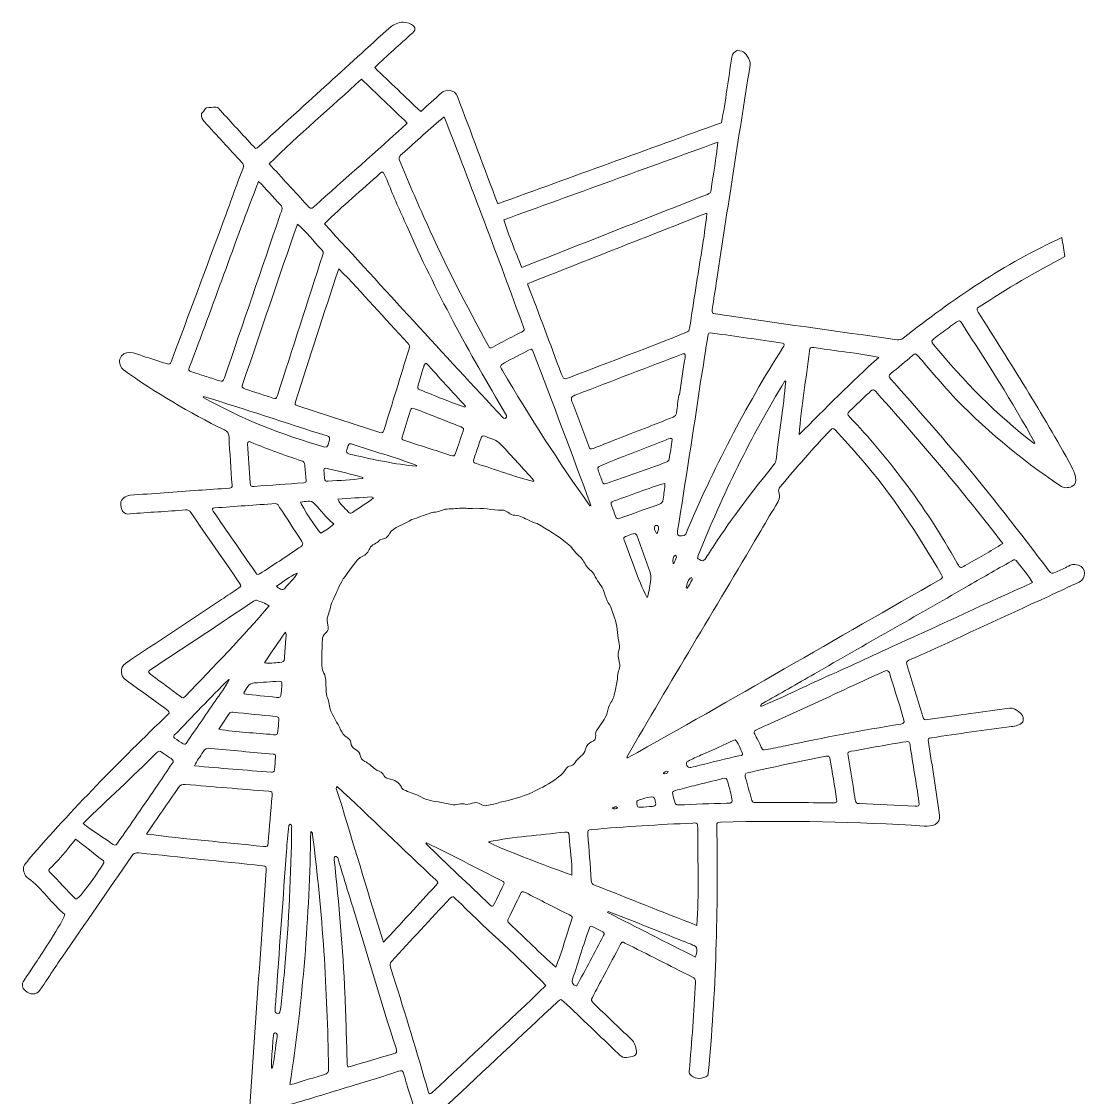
# Model space of a CAD drawing. Header units: centimetres. Extents: x 0 to 122, y -183 to 60.
# Drawn here: x 0.3 to 122.1, y -63 to 60 of the extents above; entities that cross this region are included whole.
import ezdxf

# ---------------------------------------------------------------- set-up
doc = ezdxf.new("R2010")
doc.units = ezdxf.units.CM
doc.header["$MEASUREMENT"] = 0
doc.layers.add('Layer 2', color=7, linetype='Continuous')

msp = doc.modelspace()

# ---------------------------------------------------------------- linework, layer by layer
at = {"layer": 'Layer 2', "lineweight": 0}
for points, knots in [([(26.73, -77.64), (27.2, -77.44), (27.9, -77.45), (28, -76.83), (28.42, -75.01), (28.84, -73.19), (29.23, -71.36), (29.26, -71.08), (29.37, -70.75), (29.63, -70.64), (33.42, -69.51), (37.25, -68.48), (41.03, -67.32), (42.44, -66.91), (43.84, -66.52), (45.25, -66.12), (45.47, -66.05), (45.68, -66), (45.88, -66.17), (46.36, -65.97), (46.77, -65.69), (47.13, -65.32), (47.93, -65.01), (48.45, -64.33), (49.05, -63.78), (53.26, -59.85), (57.44, -55.91), (61.65, -51.99), (61.94, -51.71), (61.99, -51.71), (62.3, -52), (64.4, -53.98), (66.47, -55.98), (68.56, -57.97), (68.77, -58.16), (68.96, -58.41), (69.27, -58.4), (69.77, -58.34), (70.71, -58.43), (70.62, -57.68), (70.54, -57.17), (70.45, -56.69), (70.02, -56.3), (68.55, -54.95), (67.12, -53.55), (65.68, -52.17), (65.44, -51.94), (65.42, -51.85), (65.58, -51.54), (66.02, -50.69), (66.47, -49.85), (66.92, -49.01), (67.55, -47.83), (68.17, -46.65), (68.8, -45.47), (68.95, -45.2), (69.02, -45.17), (69.3, -45.32), (71.88, -46.61), (74.44, -47.92), (77.02, -49.21), (77.28, -49.34), (77.4, -49.49), (77.38, -49.8), (77.26, -51.49), (77.18, -53.19), (77.06, -54.89), (76.94, -56.59), (76.8, -58.29), (76.65, -59.98), (76.64, -60.19), (76.7, -60.32), (76.86, -60.44), (77.5, -60.96), (78.1, -60.83), (78.79, -60.47), (79.73, -51), (79.97, -41.45), (79.8, -31.94), (79.81, -31.58), (79.85, -31.53), (80.22, -31.52), (87.99, -31.28), (95.76, -31.49), (103.51, -31.96), (104.35, -32.04), (105.44, -31.8), (105.26, -30.71), (104.87, -27.93), (104.43, -25.15), (103.99, -22.38), (103.92, -21.98), (103.95, -21.93), (104.33, -21.87), (107.38, -21.43), (110.42, -20.95), (113.47, -20.6), (113.97, -20.57), (114.39, -20.4), (114.8, -20.1), (114.82, -19.73), (114.89, -19.36), (114.55, -19.1), (113.74, -18.41), (113.75, -18.41), (112.68, -18.56), (109.76, -18.97), (106.83, -19.39), (103.91, -19.8), (103.53, -19.85), (103.46, -19.82), (103.34, -19.43), (102.72, -17.46), (102.12, -15.49), (101.53, -13.51), (101.44, -13.22), (101.48, -13.14), (101.75, -13.02), (107.13, -10.64), (112.43, -8.09), (117.79, -5.68), (118.93, -5.15), (120.07, -4.61), (121.22, -4.09), (122.01, -3.74), (122.06, -2.38), (121.15, -2.17), (120.48, -2.01), (120.4, -2.03), (119.81, -2.36), (119.36, -2.6), (118.9, -2.8), (118.44, -3.01), (118.12, -3.15), (118.02, -3.12), (117.8, -2.83), (114.48, 1.57), (111.07, 5.91), (107.54, 10.13), (104.94, 13.16), (102.32, 16.17), (99.67, 19.15), (99.43, 19.41), (99.43, 19.51), (99.71, 19.74), (100.53, 20.43), (101.35, 21.11), (102.17, 21.79), (102.5, 22.06), (102.55, 22.04), (102.85, 21.7), (104.05, 20.3), (105.23, 18.89), (106.47, 17.53), (110.23, 13.52), (114.48, 10.01), (119.03, 6.94), (119.46, 6.6), (119.92, 6.67), (120.39, 6.83), (121.23, 7.25), (120.67, 8.5), (120.34, 9.13), (117.05, 15.16), (113.34, 20.95), (109.69, 26.77), (109.48, 27.12), (109.47, 27.15), (109.81, 27.36), (112.98, 29.47), (116.2, 31.33), (119.59, 33.1), (119.48, 33.79), (119.36, 34.5), (119.24, 35.27), (112.74, 32.32), (106.72, 28.2), (101.11, 23.79), (100.9, 23.62), (100.69, 23.55), (100.41, 23.59), (93.49, 24.58), (86.56, 25.53), (79.65, 26.56), (79.26, 26.63), (79.22, 26.68), (79.28, 27.06), (79.45, 28.22), (79.63, 29.37), (79.81, 30.52), (81.04, 38.6), (82.29, 46.67), (83.57, 54.74), (83.63, 55.1), (83.64, 55.42), (83.42, 55.77), (82.98, 56.47), (83, 56.5), (82.16, 56.69), (81.89, 56.43), (81.53, 56.34), (81.52, 55.9), (81.14, 53.4), (80.81, 50.88), (80.34, 48.4), (71.85, 45.32), (63.32, 42.23), (54.76, 39.13), (53.23, 43.22), (51.71, 47.31), (50.15, 51.4), (49.84, 52.23), (48.83, 52.26), (48.34, 51.81), (47.55, 51.11), (46.77, 50.4), (45.96, 49.66), (44.2, 51.34), (42.46, 53.01), (40.7, 54.69), (42.21, 56.15), (43.51, 57.26), (45.06, 58.68), (45.97, 59.51), (44.16, 59.96), (43.77, 59.89), (43.18, 59.79), (42.63, 59.45), (42.53, 59.36), (37.49, 54.79), (32.47, 50.2), (27.42, 45.64), (27.16, 45.4), (27.1, 45.41), (26.87, 45.66), (25.6, 47.03), (24.34, 48.41), (23.07, 49.79), (22.92, 49.95), (22.81, 50.19), (22.56, 50.19), (22.2, 50.18), (21.83, 50.13), (21.47, 50.09), (21.33, 50), (21.24, 49.81), (21.13, 49.68), (21.05, 49.57), (20.89, 49.47), (20.89, 49.36), (20.89, 49.05), (21, 48.72), (21.24, 48.49), (22.67, 46.95), (24.09, 45.39), (25.53, 43.85), (25.72, 43.65), (25.76, 43.45), (25.66, 43.2), (24.87, 41.17), (24.14, 39.12), (23.39, 37.07), (21.43, 31.76), (19.44, 26.46), (17.47, 21.15), (17.34, 20.8), (17.29, 20.75), (16.91, 20.87), (16.01, 21.15), (15.11, 21.44), (14.22, 21.74), (13.35, 22.06), (11.94, 22.6), (11.56, 21.37), (11.43, 21.04), (11.69, 20.39), (11.99, 20.17), (15.63, 17.55), (19.5, 15.27), (23.53, 13.29), (23.87, 13.11), (24.03, 12.92), (24.05, 12.52), (24.14, 10.68), (24.28, 8.83), (24.4, 6.98), (24.41, 6.73), (24.36, 6.67), (24.09, 6.65), (22.91, 6.56), (21.74, 6.48), (20.56, 6.4), (17.96, 6.2), (15.35, 6.02), (12.75, 5.84), (12.27, 5.81), (11.67, 5.34), (11.67, 4.95), (11.66, 4.28), (11.91, 3.56), (12.74, 3.7), (14.85, 3.9), (16.97, 3.97), (19.08, 4.16), (19.36, 4.18), (19.53, 4.09), (19.68, 3.87), (21.52, 1.16), (23.42, -1.51), (25.26, -4.21), (25.46, -4.52), (25.46, -4.57), (25.14, -4.78), (24.5, -5.22), (23.85, -5.64), (23.21, -6.07), (19.55, -8.52), (15.87, -10.92), (12.22, -13.37), (11.56, -13.87), (11.59, -14.87), (12.3, -15.3), (13.84, -16.41), (15.38, -17.52), (16.91, -18.63), (17.15, -18.79), (17.35, -18.98), (17.06, -19.22), (11.73, -24.34), (5.94, -30.22), (1.22, -35.69), (1.1, -35.82), (0.92, -36.1), (0.79, -36.23), (0.41, -36.61), (0.57, -37.08), (0.72, -37.51), (0.79, -37.69), (0.98, -37.84), (1.14, -37.96), (2.56, -38.93), (3.9, -40.99), (5.26, -42.03), (5.49, -42.21), (2.58, -46.66), (2.42, -46.9), (2.1, -47.37), (1.48, -48.33), (0.59, -49.63), (0.33, -50), (0.4, -50.46), (0.75, -50.75), (1.32, -51.3), (2, -51.26), (2.44, -50.71), (3.89, -48.6), (3.52, -49.04), (4.97, -46.93), (7.61, -43.09), (10.28, -39.28), (12.89, -35.43), (13.12, -35.09), (13.36, -34.98), (13.76, -35.02), (18.46, -35.53), (23.16, -36), (27.86, -36.49), (28.32, -36.54), (28.34, -36.58), (28.31, -37.02), (27.46, -49), (26.63, -60.98), (25.78, -72.97), (25.69, -74.16), (25.61, -75.35), (25.53, -76.54), (25.5, -76.98), (25.85, -77.18), (26.1, -77.41), (26.26, -77.56), (26.49, -77.62), (26.69, -77.72), (26.7, -77.7), (26.72, -77.67), (26.73, -77.64)], [0, 0, 0, 0, 1, 1, 1, 2, 2, 2, 3, 3, 3, 4, 4, 4, 5, 5, 5, 6, 6, 6, 7, 7, 7, 8, 8, 8, 9, 9, 9, 10, 10, 10, 11, 11, 11, 12, 12, 12, 13, 13, 13, 14, 14, 14, 15, 15, 15, 16, 16, 16, 17, 17, 17, 18, 18, 18, 19, 19, 19, 20, 20, 20, 21, 21, 21, 22, 22, 22, 23, 23, 23, 24, 24, 24, 25, 25, 25, 26, 26, 26, 27, 27, 27, 28, 28, 28, 29, 29, 29, 30, 30, 30, 31, 31, 31, 32, 32, 32, 33, 33, 33, 34, 34, 34, 35, 35, 35, 36, 36, 36, 37, 37, 37, 38, 38, 38, 39, 39, 39, 40, 40, 40, 41, 41, 41, 42, 42, 42, 43, 43, 43, 44, 44, 44, 45, 45, 45, 46, 46, 46, 47, 47, 47, 48, 48, 48, 49, 49, 49, 50, 50, 50, 51, 51, 51, 52, 52, 52, 53, 53, 53, 54, 54, 54, 55, 55, 55, 56, 56, 56, 57, 57, 57, 58, 58, 58, 59, 59, 59, 60, 60, 60, 61, 61, 61, 62, 62, 62, 63, 63, 63, 64, 64, 64, 65, 65, 65, 66, 66, 66, 67, 67, 67, 68, 68, 68, 69, 69, 69, 70, 70, 70, 71, 71, 71, 72, 72, 72, 73, 73, 73, 74, 74, 74, 75, 75, 75, 76, 76, 76, 77, 77, 77, 78, 78, 78, 79, 79, 79, 80, 80, 80, 81, 81, 81, 82, 82, 82, 83, 83, 83, 84, 84, 84, 85, 85, 85, 86, 86, 86, 87, 87, 87, 88, 88, 88, 89, 89, 89, 90, 90, 90, 91, 91, 91, 92, 92, 92, 93, 93, 93, 94, 94, 94, 95, 95, 95, 96, 96, 96, 97, 97, 97, 98, 98, 98, 99, 99, 99, 100, 100, 100, 101, 101, 101, 102, 102, 102, 103, 103, 103, 104, 104, 104, 105, 105, 105, 106, 106, 106, 107, 107, 107, 108, 108, 108, 109, 109, 109, 110, 110, 110, 111, 111, 111, 112, 112, 112, 113, 113, 113, 114, 114, 114, 115, 115, 115, 116, 116, 116, 117, 117, 117, 118, 118, 118, 119, 119, 119, 120, 120, 120, 121, 121, 121, 122, 122, 122, 123, 123, 123, 124, 124, 124, 125, 125, 125, 126, 126, 126, 127, 127, 127, 128, 128, 128, 128]), ([(39.18, 53.38), (40.94, 51.7), (42.68, 50.03), (44.42, 48.36), (40.93, 45.1), (37.28, 42.02), (33.76, 38.79), (33.45, 38.44), (33.26, 38.64), (33, 38.96), (31.55, 40.54), (30.09, 42.1), (28.65, 43.7), (32.01, 47.04), (35.69, 50.11), (39.18, 53.38)], [0, 0, 0, 0, 1, 1, 1, 2, 2, 2, 3, 3, 3, 4, 4, 4, 5, 5, 5, 5]), ([(48.65, 49.06), (51.74, 41.08), (54.78, 33.07), (57.72, 25.03), (57.84, 24.69), (57.82, 24.65), (57.48, 24.48), (57.11, 24.3), (56.73, 24.11), (56.36, 23.91), (55.64, 23.53), (54.92, 23.15), (54.2, 22.77), (53.91, 22.62), (53.86, 22.65), (53.7, 22.92), (51.17, 27.49), (48.78, 32.14), (46.65, 36.9), (45.55, 39.31), (44.5, 41.76), (43.49, 44.2), (43.48, 44.48), (43.61, 44.7), (43.84, 44.85), (45.47, 46.24), (46.94, 47.76), (48.65, 49.06)], [0, 0, 0, 0, 1, 1, 1, 2, 2, 2, 3, 3, 3, 4, 4, 4, 5, 5, 5, 6, 6, 6, 7, 7, 7, 8, 8, 8, 9, 9, 9, 9]), ([(79.93, 46.17), (79.72, 44.3), (79.42, 42.56), (79.15, 40.72), (79.11, 40.45), (79, 40.31), (78.74, 40.21), (71.66, 37.44), (64.59, 34.63), (57.51, 31.86), (56.79, 33.67), (56.05, 35.44), (55.46, 37.3), (63.63, 40.26), (71.76, 43.21), (79.93, 46.17)], [0, 0, 0, 0, 1, 1, 1, 2, 2, 2, 3, 3, 3, 4, 4, 4, 5, 5, 5, 5]), ([(34.96, 36.84), (37, 38.87), (39.22, 40.69), (41.34, 42.63), (41.56, 42.82), (41.66, 42.79), (41.79, 42.53), (41.94, 42.23), (42.08, 41.92), (42.21, 41.61), (42.85, 39.92), (43.63, 38.28), (44.36, 36.62), (47.63, 29.21), (51.5, 22.08), (55.66, 15.13), (55.86, 14.93), (55.78, 14.45), (55.41, 14.65), (48.54, 21.99), (41.77, 29.44), (34.96, 36.84)], [0, 0, 0, 0, 1, 1, 1, 2, 2, 2, 3, 3, 3, 4, 4, 4, 5, 5, 5, 6, 6, 6, 7, 7, 7, 7]), ([(27.42, 41.67), (28.34, 40.85), (29.06, 39.91), (29.93, 39.03), (30.32, 38.66), (29.97, 38.2), (29.86, 37.79), (27.78, 31.6), (25.62, 25.44), (23.53, 19.25), (23.39, 18.83), (23.3, 18.8), (22.88, 18.93), (22.35, 19.11), (21.81, 19.28), (21.28, 19.45), (20.78, 19.61), (20.28, 19.77), (19.79, 19.94), (19.42, 20.06), (19.41, 20.13), (19.54, 20.49), (22.23, 27.54), (24.69, 34.64), (27.42, 41.67)], [0, 0, 0, 0, 1, 1, 1, 2, 2, 2, 3, 3, 3, 4, 4, 4, 5, 5, 5, 6, 6, 6, 7, 7, 7, 8, 8, 8, 8]), ([(58.17, 30), (65, 32.69), (71.82, 35.38), (78.66, 38.07), (78.41, 35.22), (77.82, 32.39), (77.41, 29.55), (77.17, 28.01), (76.93, 26.47), (76.69, 24.92), (76.66, 24.7), (76.57, 24.54), (76.34, 24.45), (71.95, 22.67), (67.5, 21.06), (63.09, 19.33), (62.38, 19.03), (62.29, 19.04), (62.02, 19.76), (60.73, 23.21), (59.48, 26.54), (58.17, 30)], [0, 0, 0, 0, 1, 1, 1, 2, 2, 2, 3, 3, 3, 4, 4, 4, 5, 5, 5, 6, 6, 6, 7, 7, 7, 7]), ([(31.88, 36.8), (32.91, 35.95), (33.68, 34.85), (34.64, 33.91), (34.81, 33.72), (34.85, 33.55), (34.76, 33.3), (33.02, 27.95), (31.33, 22.58), (29.58, 17.22), (29.46, 16.86), (29.4, 16.83), (29.07, 16.94), (28.03, 17.27), (26.98, 17.61), (25.94, 17.96), (25.51, 18.1), (25.49, 18.16), (25.62, 18.6), (27.76, 24.65), (29.71, 30.75), (31.88, 36.8)], [0, 0, 0, 0, 1, 1, 1, 2, 2, 2, 3, 3, 3, 4, 4, 4, 5, 5, 5, 6, 6, 6, 7, 7, 7, 7]), ([(36.6, 31.69), (39.33, 28.98), (41.82, 26.01), (44.49, 23.21), (44.67, 23.02), (44.73, 22.83), (44.63, 22.56), (43.67, 19.45), (42.71, 16.33), (41.74, 13.22), (41.64, 12.96), (41.57, 12.93), (41.29, 13.01), (38.16, 14), (35.03, 15.02), (31.91, 16.04), (31.59, 16.14), (31.57, 16.2), (31.66, 16.5), (33.31, 21.56), (34.87, 26.65), (36.6, 31.69)], [0, 0, 0, 0, 1, 1, 1, 2, 2, 2, 3, 3, 3, 4, 4, 4, 5, 5, 5, 6, 6, 6, 7, 7, 7, 7]), ([(116.15, 11.81), (116.13, 11.79), (116.1, 11.77), (116.08, 11.75), (111.79, 15.04), (107.96, 18.91), (104.55, 23.1), (104.29, 23.41), (104.3, 23.47), (104.64, 23.73), (104.9, 23.94), (105.18, 24.14), (105.45, 24.34), (106.03, 24.76), (106.6, 25.19), (107.18, 25.61), (107.51, 25.84), (107.59, 25.82), (107.82, 25.48), (110.67, 20.98), (113.62, 16.49), (116.15, 11.81)], [0, 0, 0, 0, 1, 1, 1, 2, 2, 2, 3, 3, 3, 4, 4, 4, 5, 5, 5, 6, 6, 6, 7, 7, 7, 7]), ([(77.95, 18.82), (78.26, 20.47), (78.49, 22.26), (78.76, 23.93), (78.83, 24.4), (78.87, 24.43), (79.33, 24.36), (81.98, 23.98), (84.65, 23.62), (87.3, 23.22), (87.64, 23.18), (87.5, 22.89), (87.36, 22.71), (83.06, 15.93), (79.36, 8.79), (76.25, 1.39), (76.14, 1.15), (75.51, 1.1), (75.35, 1.31), (75.26, 1.44), (75.32, 1.61), (75.33, 1.76), (76.21, 7.48), (77.12, 13.06), (77.95, 18.82)], [0, 0, 0, 0, 1, 1, 1, 2, 2, 2, 3, 3, 3, 4, 4, 4, 5, 5, 5, 6, 6, 6, 7, 7, 7, 8, 8, 8, 8]), ([(65.4, 4.7), (65.37, 4.67), (65.34, 4.65), (65.31, 4.63), (61.73, 9.62), (58.41, 14.8), (55.3, 20.1), (54.99, 20.61), (55.01, 20.69), (55.53, 20.96), (56.45, 21.45), (57.37, 21.92), (58.29, 22.41), (58.61, 22.58), (58.69, 22.56), (58.82, 22.22), (61.04, 16.39), (63.26, 10.56), (65.4, 4.7)], [0, 0, 0, 0, 1, 1, 1, 2, 2, 2, 3, 3, 3, 4, 4, 4, 5, 5, 5, 6, 6, 6, 6]), ([(98.34, 21.59), (95.17, 18.78), (92.22, 15.74), (89.22, 12.78), (89.47, 15.96), (90.02, 19.12), (90.38, 22.29), (90.44, 22.74), (90.47, 22.76), (90.92, 22.7), (93.4, 22.3), (95.88, 22.1), (98.34, 21.59)], [0, 0, 0, 0, 1, 1, 1, 2, 2, 2, 3, 3, 3, 4, 4, 4, 4]), ([(51.08, 16.02), (51.06, 15.98), (51.03, 15.93), (51.01, 15.89), (49.28, 16.48), (47.59, 17.21), (45.89, 17.88), (45.58, 18.01), (45.57, 18.08), (45.66, 18.4), (45.88, 19.1), (46.09, 19.8), (46.3, 20.5), (46.34, 20.66), (46.37, 20.83), (46.6, 20.91), (48.09, 19.28), (49.59, 17.65), (51.08, 16.02)], [0, 0, 0, 0, 1, 1, 1, 2, 2, 2, 3, 3, 3, 4, 4, 4, 5, 5, 5, 6, 6, 6, 6]), ([(75.54, 17.3), (75.51, 17.3), (75.48, 17.3), (75.46, 17.31), (75.37, 16.62), (75.28, 15.94), (75.2, 15.26), (75.17, 15.02), (75.05, 14.86), (74.81, 14.77), (72.64, 13.87), (70.44, 13.05), (68.26, 12.2), (67.41, 11.87), (66.56, 11.52), (65.71, 11.19), (65.37, 11.06), (65.3, 11.09), (65.18, 11.43), (64.56, 13.06), (63.94, 14.68), (63.33, 16.32), (63.07, 17.02), (63.1, 17.07), (63.82, 17.35), (67.85, 18.91), (71.9, 20.44), (75.93, 21.99), (76.26, 22.11), (76.22, 21.76), (76.17, 21.55), (75.96, 20.13), (75.71, 18.72), (75.54, 17.3)], [0, 0, 0, 0, 1, 1, 1, 2, 2, 2, 3, 3, 3, 4, 4, 4, 5, 5, 5, 6, 6, 6, 7, 7, 7, 8, 8, 8, 9, 9, 9, 10, 10, 10, 11, 11, 11, 11]), ([(87.58, 18.89), (87.61, 18.88), (87.65, 18.86), (87.68, 18.85), (87.43, 15.87), (86.94, 12.9), (86.58, 9.92), (86.56, 9.72), (86.46, 9.51), (86.34, 9.35), (83.93, 6.34), (81.56, 3.3), (79.46, 0.06), (79.13, -0.44), (78.8, -0.95), (78.46, -1.45), (78.29, -1.7), (78.16, -1.71), (77.81, -1.52), (77.58, -1.4), (77.56, -1.34), (77.68, -1.04), (80.44, 5.85), (83.71, 12.55), (87.58, 18.89)], [0, 0, 0, 0, 1, 1, 1, 2, 2, 2, 3, 3, 3, 4, 4, 4, 5, 5, 5, 6, 6, 6, 7, 7, 7, 8, 8, 8, 8]), ([(112.48, 0.34), (111.12, -0.6), (109.63, -1.35), (108.19, -2.18), (107.61, -2.5), (107.71, -2.62), (107.28, -1.91), (105.44, 1.35), (103.41, 4.51), (101.14, 7.5), (99.23, 10.04), (97.19, 12.47), (95, 14.77), (94.7, 15.08), (94.69, 15.15), (95, 15.46), (95.73, 16.16), (96.47, 16.85), (97.2, 17.55), (97.75, 18.08), (97.73, 17.94), (98.14, 17.49), (103.12, 11.95), (107.95, 6.25), (112.48, 0.34)], [0, 0, 0, 0, 1, 1, 1, 2, 2, 2, 3, 3, 3, 4, 4, 4, 5, 5, 5, 6, 6, 6, 7, 7, 7, 8, 8, 8, 8]), ([(21.11, 17.02), (21.12, 17.05), (21.13, 17.08), (21.15, 17.11), (25.87, 15.69), (30.55, 14.08), (35.26, 12.61), (35.55, 12.51), (35.59, 12.44), (35.52, 12.14), (35.4, 11.87), (35.43, 11.23), (35.01, 11.31), (30.21, 12.73), (25.46, 14.53), (21.11, 17.02)], [0, 0, 0, 0, 1, 1, 1, 2, 2, 2, 3, 3, 3, 4, 4, 4, 5, 5, 5, 5]), ([(43.83, 12.46), (44.14, 13.46), (44.43, 14.45), (44.75, 15.45), (44.86, 15.79), (44.94, 15.82), (45.27, 15.72), (47.04, 15.03), (48.81, 14.34), (50.57, 13.64), (50.87, 13.52), (50.9, 13.45), (50.8, 13.16), (50.52, 12.32), (50.24, 11.49), (49.95, 10.65), (49.82, 10.29), (49.76, 10.27), (49.38, 10.39), (47.61, 10.97), (45.82, 11.53), (44.05, 12.12), (43.87, 12.17), (43.79, 12.28), (43.83, 12.46)], [0, 0, 0, 0, 1, 1, 1, 2, 2, 2, 3, 3, 3, 4, 4, 4, 5, 5, 5, 6, 6, 6, 7, 7, 7, 8, 8, 8, 8]), ([(58.89, 7.51), (58.87, 7.48), (58.86, 7.44), (58.84, 7.41), (56.64, 7.96), (54.5, 8.79), (52.32, 9.45), (51.99, 9.55), (51.94, 9.64), (52.04, 9.97), (52.12, 10.21), (52.21, 10.45), (52.29, 10.69), (52.47, 11.22), (52.64, 11.75), (52.83, 12.28), (52.96, 12.65), (53.04, 12.68), (53.39, 12.54), (53.98, 12.28), (54.67, 12.16), (55.13, 11.65), (56.37, 10.26), (57.67, 8.92), (58.89, 7.51)], [0, 0, 0, 0, 1, 1, 1, 2, 2, 2, 3, 3, 3, 4, 4, 4, 5, 5, 5, 6, 6, 6, 7, 7, 7, 8, 8, 8, 8]), ([(74.66, 12.31), (74.69, 12.25), (74.7, 12.24), (74.7, 12.22), (74.59, 11.46), (74.49, 10.7), (74.36, 9.94), (74.34, 9.82), (74.2, 9.71), (74.1, 9.64), (71.81, 8.79), (69.49, 8), (67.19, 7.18), (66.9, 7.09), (66.82, 7.12), (66.71, 7.41), (66.55, 7.84), (66.39, 8.28), (66.24, 8.72), (66.16, 8.96), (66.2, 9.04), (66.43, 9.15), (67.86, 9.8), (69.35, 10.32), (70.8, 10.91), (71.85, 11.32), (72.89, 11.73), (73.94, 12.13), (74.16, 12.21), (74.38, 12.37), (74.66, 12.31)], [0, 0, 0, 0, 1, 1, 1, 2, 2, 2, 3, 3, 3, 4, 4, 4, 5, 5, 5, 6, 6, 6, 7, 7, 7, 8, 8, 8, 9, 9, 9, 10, 10, 10, 10]), ([(69.6, -24.18), (69.57, -24.14), (69.54, -24.11), (69.51, -24.07), (74.47, -15.55), (79.57, -7.12), (84.6, 1.37), (85.25, 2.47), (85.87, 3.58), (86.56, 4.66), (86.88, 5.17), (87.09, 5.64), (86.89, 6.24), (86.83, 6.43), (86.89, 6.59), (87.02, 6.74), (88.89, 8.99), (90.8, 11.21), (92.84, 13.31), (93.03, 13.51), (93.11, 13.51), (93.33, 13.3), (94.32, 12.23), (95.29, 11.14), (96.25, 10.04), (99.82, 5.96), (102.76, 1.4), (105.5, -3.26), (105.65, -3.51), (105.63, -3.58), (105.4, -3.76), (93.47, -10.55), (81.58, -17.49), (69.6, -24.18)], [0, 0, 0, 0, 1, 1, 1, 2, 2, 2, 3, 3, 3, 4, 4, 4, 5, 5, 5, 6, 6, 6, 7, 7, 7, 8, 8, 8, 9, 9, 9, 10, 10, 10, 11, 11, 11, 11]), ([(26.18, 11.71), (26.2, 11.98), (26.27, 12.02), (26.55, 11.9), (28.44, 11.12), (30.36, 10.4), (32.31, 9.78), (32.55, 9.7), (32.69, 9.57), (32.71, 9.3), (32.75, 8.73), (32.82, 8.16), (32.87, 7.59), (32.89, 7.38), (32.82, 7.26), (32.6, 7.25), (30.71, 7.12), (28.83, 6.98), (26.94, 6.85), (26.52, 6.82), (26.49, 6.86), (26.46, 7.27), (26.37, 8.74), (26.26, 10.24), (26.18, 11.71)], [0, 0, 0, 0, 1, 1, 1, 2, 2, 2, 3, 3, 3, 4, 4, 4, 5, 5, 5, 6, 6, 6, 7, 7, 7, 8, 8, 8, 8]), ([(45.5, 9.24), (45.5, 9.21), (45.49, 9.18), (45.48, 9.15), (43.03, 9.37), (40.61, 9.92), (38.2, 10.44), (37.38, 10.63), (37.37, 10.67), (37.68, 11.52), (37.73, 11.67), (37.84, 11.76), (38, 11.71), (40.49, 10.87), (43.05, 10.18), (45.5, 9.24)], [0, 0, 0, 0, 1, 1, 1, 2, 2, 2, 3, 3, 3, 4, 4, 4, 5, 5, 5, 5]), ([(39.35, 7.86), (39.34, 7.82), (39.34, 7.78), (39.33, 7.75), (38.01, 7.6), (36.69, 7.53), (35.37, 7.44), (35.04, 7.42), (35.01, 7.46), (34.97, 7.78), (34.94, 7.99), (34.93, 8.2), (34.91, 8.41), (34.85, 8.93), (34.92, 8.98), (35.42, 8.86), (36.73, 8.51), (38.06, 8.26), (39.35, 7.86)], [0, 0, 0, 0, 1, 1, 1, 2, 2, 2, 3, 3, 3, 4, 4, 4, 5, 5, 5, 6, 6, 6, 6]), ([(73.88, 7.19), (73.9, 6.55), (73.72, 6), (73.68, 5.38), (73.65, 5.05), (73.49, 4.89), (73.19, 4.79), (71.7, 4.27), (70.22, 3.73), (68.74, 3.2), (68.44, 3.09), (68.35, 3.13), (68.23, 3.43), (68.08, 3.81), (67.95, 4.2), (67.81, 4.58), (67.66, 5), (67.68, 5.05), (68.09, 5.2), (70.03, 5.84), (71.91, 6.65), (73.88, 7.19)], [0, 0, 0, 0, 1, 1, 1, 2, 2, 2, 3, 3, 3, 4, 4, 4, 5, 5, 5, 6, 6, 6, 7, 7, 7, 7]), ([(34.56, 1.5), (34.2, 1.75), (32.34, 4.59), (32.23, 5.06), (32.78, 5.07), (33.42, 5.36), (33.84, 4.86), (34.57, 4.08), (35.21, 3.24), (36.02, 2.55), (35.54, 2.07), (35.04, 1.82), (34.56, 1.5)], [0, 0, 0, 0, 1, 1, 1, 2, 2, 2, 3, 3, 3, 4, 4, 4, 4]), ([(40.58, 5.54), (39.81, 4.91), (38.98, 4.45), (38.17, 3.88), (37.95, 3.73), (37.84, 3.74), (37.66, 3.94), (37.25, 4.44), (36.76, 4.77), (36.5, 5.38), (37.83, 5.48), (39.08, 5.57), (40.33, 5.65), (40.39, 5.66), (40.45, 5.6), (40.58, 5.54)], [0, 0, 0, 0, 1, 1, 1, 2, 2, 2, 3, 3, 3, 4, 4, 4, 5, 5, 5, 5]), ([(29.37, 4.88), (29.64, 4.87), (29.73, 4.63), (29.84, 4.45), (30.7, 3.15), (31.54, 1.84), (32.39, 0.54), (32.68, 0.19), (32.32, -0.01), (32.05, -0.19), (30.55, -1.18), (29.06, -2.19), (27.55, -3.15), (27.3, -3.33), (27.15, -3.09), (27.03, -2.9), (25.44, -0.59), (23.82, 1.7), (22.24, 4.02), (22.07, 4.28), (22.11, 4.37), (22.4, 4.39), (24.73, 4.54), (27.04, 4.74), (29.37, 4.88)], [0, 0, 0, 0, 1, 1, 1, 2, 2, 2, 3, 3, 3, 4, 4, 4, 5, 5, 5, 6, 6, 6, 7, 7, 7, 8, 8, 8, 8]), ([(47.96, -29.19), (47.17, -29.09), (46.41, -28.91), (45.73, -28.49), (45.17, -28.27), (44.6, -28.06), (44.05, -27.82), (43.93, -27.76), (43.82, -27.65), (43.76, -27.53), (43.47, -26.94), (42.95, -26.69), (42.36, -26.58), (42.08, -26.52), (41.88, -26.44), (41.76, -26.18), (41.58, -25.73), (41.03, -25.7), (40.7, -25.42), (40.37, -25.09), (40.02, -24.79), (39.59, -24.59), (38.83, -24.25), (39.29, -23.58), (38.48, -23.19), (38.18, -23.02), (37.99, -22.79), (37.96, -22.43), (37.94, -22.16), (37.78, -21.95), (37.55, -21.84), (37.16, -21.65), (36.99, -21.3), (36.81, -20.95), (36.45, -20.15), (35.9, -19.43), (35.61, -18.6), (35.5, -18.11), (35.46, -17.6), (35.23, -17.14), (35.13, -16.83), (35.18, -16.47), (35.14, -16.14), (35.08, -15.59), (35.17, -15.01), (34.9, -14.5), (34.57, -13.99), (34.67, -13.36), (34.66, -12.79), (34.67, -12.07), (34.69, -11.36), (34.73, -10.65), (34.74, -10.36), (34.83, -10.11), (35.08, -9.91), (35.77, -9.43), (35.03, -8.6), (35.33, -7.98), (35.64, -7.35), (35.62, -6.64), (35.99, -6.04), (36.36, -5.27), (36.64, -4.44), (37.11, -3.73), (37.59, -3.16), (38.68, -1.3), (39.28, -1.16), (39.69, -1.03), (39.97, -0.61), (40.14, -0.24), (40.34, 0.28), (40.97, 0.26), (41.25, 0.69), (41.7, 1), (42.02, 0.66), (42.43, 1.51), (42.67, 2.09), (44.33, 2.64), (44.93, 3.05), (45.67, 3.28), (46.38, 3.58), (47.12, 3.81), (47.59, 3.93), (48.09, 3.95), (48.53, 4.18), (49.14, 4.34), (49.79, 4.27), (50.41, 4.34), (50.9, 4.41), (51.4, 4.29), (51.88, 4.33), (53.01, 4.42), (54.11, 4.14), (55.24, 4.13), (55.83, 4.14), (56.04, 3.65), (56.52, 3.57), (57.11, 3.55), (57.64, 3.31), (58.15, 3.06), (58.52, 2.88), (58.86, 2.67), (59.27, 2.59), (60.48, 1.96), (61.64, 1.18), (62.71, 0.33), (63.27, -0.05), (63.54, -0.7), (64.05, -1.1), (64.25, -1.23), (64.38, -1.42), (64.52, -1.62), (64.79, -2.03), (64.98, -2.52), (65.45, -2.79), (65.71, -3.02), (65.84, -3.44), (66.05, -3.73), (66.39, -4.26), (66.79, -4.75), (66.97, -5.37), (67.09, -5.75), (67.18, -6.15), (67.4, -6.46), (67.76, -6.99), (67.91, -7.58), (68.13, -8.16), (68.46, -9.03), (68.4, -9.98), (68.61, -10.88), (68.67, -11.21), (68.75, -11.56), (68.62, -11.87), (68.52, -12.12), (68.49, -12.35), (68.54, -12.6), (68.64, -13.09), (68.81, -13.59), (68.63, -14.06), (68.43, -14.55), (68.48, -15.05), (68.39, -15.54), (68.29, -16.09), (68.17, -16.64), (68.02, -17.18), (67.96, -17.42), (67.86, -17.67), (67.71, -17.86), (67.44, -18.21), (67.39, -18.63), (67.27, -19.03), (67.07, -19.77), (66.51, -20.32), (66.12, -20.96), (65.99, -21.15), (65.92, -21.35), (65.96, -21.59), (66.08, -22.54), (64.98, -22.13), (64.81, -23.19), (64.65, -23.88), (63.92, -24.11), (63.6, -24.71), (63.5, -24.88), (63.36, -25.03), (63.15, -25.06), (62.85, -25.09), (62.66, -25.25), (62.52, -25.5), (61.84, -26.65), (59.42, -27.79), (58.17, -28.34), (57.16, -28.75), (56.08, -29.01), (55.03, -29.24), (54.54, -29.47), (54.02, -29.5), (53.52, -29.61), (52.96, -29.79), (52.63, -29.14), (52.08, -29.3), (51.77, -29.35), (51.45, -29.5), (51.14, -29.49), (50.6, -29.29), (50.04, -29.62), (49.48, -29.5), (48.97, -29.41), (48.47, -29.29), (47.96, -29.19)], [0, 0, 0, 0, 1, 1, 1, 2, 2, 2, 3, 3, 3, 4, 4, 4, 5, 5, 5, 6, 6, 6, 7, 7, 7, 8, 8, 8, 9, 9, 9, 10, 10, 10, 11, 11, 11, 12, 12, 12, 13, 13, 13, 14, 14, 14, 15, 15, 15, 16, 16, 16, 17, 17, 17, 18, 18, 18, 19, 19, 19, 20, 20, 20, 21, 21, 21, 22, 22, 22, 23, 23, 23, 24, 24, 24, 25, 25, 25, 26, 26, 26, 27, 27, 27, 28, 28, 28, 29, 29, 29, 30, 30, 30, 31, 31, 31, 32, 32, 32, 33, 33, 33, 34, 34, 34, 35, 35, 35, 36, 36, 36, 37, 37, 37, 38, 38, 38, 39, 39, 39, 40, 40, 40, 41, 41, 41, 42, 42, 42, 43, 43, 43, 44, 44, 44, 45, 45, 45, 46, 46, 46, 47, 47, 47, 48, 48, 48, 49, 49, 49, 50, 50, 50, 51, 51, 51, 52, 52, 52, 53, 53, 53, 54, 54, 54, 55, 55, 55, 56, 56, 56, 57, 57, 57, 58, 58, 58, 59, 59, 59, 60, 60, 60, 61, 61, 61, 62, 62, 62, 63, 63, 63, 63]), ([(71.9, -5.78), (71.86, -5.79), (71.82, -5.8), (71.79, -5.81), (70.76, -3.71), (70.08, -1.45), (69.21, 0.71), (69.14, 0.9), (69.16, 1.05), (69.36, 1.12), (69.7, 1.19), (70.48, 1.73), (70.65, 1.26), (71.17, -0.14), (71.66, -1.57), (72.18, -2.98), (72.28, -3.24), (72.3, -3.49), (72.25, -3.76), (72.15, -4.44), (72.07, -5.12), (71.9, -5.78)], [0, 0, 0, 0, 1, 1, 1, 2, 2, 2, 3, 3, 3, 4, 4, 4, 5, 5, 5, 6, 6, 6, 7, 7, 7, 7]), ([(73.04, 1.49), (72.99, 1.49), (72.94, 1.48), (72.9, 1.48), (72.74, 1.83), (72.38, 2.43), (73.06, 2.37), (73.28, 2.16), (73.06, 1.75), (73.04, 1.49)], [0, 0, 0, 0, 1, 1, 1, 2, 2, 2, 3, 3, 3, 3]), ([(74.9, -1.96), (74.87, -1.95), (74.84, -1.94), (74.8, -1.93), (74.77, -1.61), (74.73, -1.13), (75.1, -1.01), (75.13, -1.09), (75.22, -1.18), (75.2, -1.24), (75.12, -1.49), (75, -1.72), (74.9, -1.96)], [0, 0, 0, 0, 1, 1, 1, 2, 2, 2, 3, 3, 3, 4, 4, 4, 4]), ([(84.85, -18.31), (84.8, -18.06), (84.93, -18.01), (85.04, -17.95), (87.01, -16.83), (88.99, -15.71), (90.96, -14.57), (96.71, -11.24), (102.52, -7.99), (108.28, -4.66), (110, -3.66), (111.74, -2.69), (113.47, -1.69), (113.86, -1.46), (113.91, -1.46), (114.19, -1.81), (114.76, -2.61), (115.4, -3.28), (115.89, -4.15), (110.69, -6.44), (105.57, -8.89), (100.39, -11.21), (97.55, -12.55), (94.68, -13.84), (91.82, -15.13), (89.49, -16.18), (87.2, -17.32), (84.85, -18.31)], [0, 0, 0, 0, 1, 1, 1, 2, 2, 2, 3, 3, 3, 4, 4, 4, 5, 5, 5, 6, 6, 6, 7, 7, 7, 8, 8, 8, 9, 9, 9, 9]), ([(31.79, -3.05), (31.81, -3.07), (31.83, -3.1), (31.85, -3.12), (31.46, -3.74), (30.89, -4.25), (30.42, -4.82), (30.2, -5.07), (29.68, -4.84), (29.49, -4.54), (30.26, -4.03), (31, -3.49), (31.79, -3.05)], [0, 0, 0, 0, 1, 1, 1, 2, 2, 2, 3, 3, 3, 4, 4, 4, 4]), ([(76.42, -4.79), (76.38, -4.78), (76.35, -4.76), (76.31, -4.75), (76.38, -4.43), (76.53, -3.62), (76.91, -3.58), (76.94, -3.66), (77.02, -3.77), (76.99, -3.83), (76.81, -4.16), (76.61, -4.47), (76.42, -4.79)], [0, 0, 0, 0, 1, 1, 1, 2, 2, 2, 3, 3, 3, 4, 4, 4, 4]), ([(28.65, -6.79), (25.61, -10.36), (22.33, -13.71), (19.09, -17.11), (18.85, -17.36), (18.77, -17.36), (18.49, -17.15), (17.42, -16.35), (16.35, -15.55), (15.27, -14.75), (14.71, -14.34), (14.7, -14.34), (15.3, -13.94), (19.16, -11.4), (23.01, -8.84), (26.86, -6.28), (26.95, -6.21), (27.1, -6.14), (27.2, -6.17), (27.68, -6.32), (28.15, -6.5), (28.65, -6.79)], [0, 0, 0, 0, 1, 1, 1, 2, 2, 2, 3, 3, 3, 4, 4, 4, 5, 5, 5, 6, 6, 6, 7, 7, 7, 7]), ([(30.49, -9.81), (30.66, -10.17), (30.55, -10.42), (30.54, -10.66), (30.49, -11.37), (30.44, -12.07), (30.38, -12.77), (30.34, -13.2), (30.27, -13.25), (29.83, -13.28), (29.21, -13.29), (28.72, -13.45), (28.09, -13.3), (28.91, -12.11), (29.66, -10.99), (30.49, -9.81)], [0, 0, 0, 0, 1, 1, 1, 2, 2, 2, 3, 3, 3, 4, 4, 4, 5, 5, 5, 5]), ([(101.21, -20.05), (101.17, -20.27), (100.99, -20.27), (100.82, -20.3), (96.42, -21.03), (92.03, -21.84), (87.67, -22.79), (86.93, -22.94), (86.18, -23.09), (85.44, -23.23), (85.08, -23.3), (85.04, -23.26), (84.89, -22.95), (83.98, -20.81), (83.4, -21.39), (85.6, -20.39), (87.85, -19.42), (90.05, -18.33), (92.29, -17.34), (94.58, -16.29), (96.87, -15.2), (99.17, -14.19), (99.39, -14.18), (99.54, -14.34), (99.57, -14.56), (100.1, -16.4), (100.78, -18.19), (101.21, -20.05)], [0, 0, 0, 0, 1, 1, 1, 2, 2, 2, 3, 3, 3, 4, 4, 4, 5, 5, 5, 6, 6, 6, 7, 7, 7, 8, 8, 8, 9, 9, 9, 9]), ([(24.02, -15.21), (24.04, -15.23), (24.06, -15.25), (24.08, -15.27), (23.07, -16.93), (21.88, -18.49), (20.8, -20.11), (20.27, -20.87), (19.74, -21.64), (19.23, -22.41), (19.12, -22.56), (19.01, -22.69), (18.82, -22.57), (18.49, -22.36), (18.16, -22.15), (17.83, -21.92), (17.7, -21.84), (17.71, -21.71), (17.8, -21.59), (19.87, -19.47), (21.89, -17.28), (24.02, -15.21)], [0, 0, 0, 0, 1, 1, 1, 2, 2, 2, 3, 3, 3, 4, 4, 4, 5, 5, 5, 6, 6, 6, 7, 7, 7, 7]), ([(25.8, -16.86), (25.78, -16.81), (25.77, -16.77), (25.75, -16.73), (26.1, -16.3), (26.28, -15.57), (26.95, -15.6), (27.88, -15.55), (28.82, -15.45), (29.75, -15.42), (30.05, -15.41), (30.13, -15.5), (30.1, -15.79), (30.08, -16.12), (30.05, -16.44), (30.02, -16.76), (29.99, -17.24), (29.94, -17.29), (29.47, -17.26), (28.24, -17.12), (27.02, -17.01), (25.8, -16.86)], [0, 0, 0, 0, 1, 1, 1, 2, 2, 2, 3, 3, 3, 4, 4, 4, 5, 5, 5, 6, 6, 6, 7, 7, 7, 7]), ([(22.87, -20.89), (23.31, -20.24), (23.68, -19.68), (24.06, -19.13), (24.16, -18.98), (24.31, -18.92), (24.5, -18.95), (26.12, -19.13), (27.75, -19.27), (29.37, -19.44), (29.7, -19.48), (29.78, -19.58), (29.75, -19.91), (29.71, -20.3), (29.67, -20.69), (29.63, -21.08), (29.58, -21.53), (29.56, -21.56), (29.12, -21.52), (27.03, -21.29), (24.93, -21.29), (22.87, -20.89)], [0, 0, 0, 0, 1, 1, 1, 2, 2, 2, 3, 3, 3, 4, 4, 4, 5, 5, 5, 6, 6, 6, 7, 7, 7, 7]), ([(81.91, -22.09), (82.27, -22.45), (82.4, -22.96), (82.63, -23.4), (82.84, -23.83), (82.82, -23.85), (82.33, -23.95), (80.84, -24.26), (79.36, -24.65), (77.87, -25.02), (77.53, -25.1), (77.19, -25.18), (76.85, -25.26), (76.46, -25.38), (76.06, -24.77), (76.53, -24.53), (77.01, -24.28), (77.52, -24.07), (78.02, -23.84), (79.35, -23.32), (80.59, -22.62), (81.91, -22.09)], [0, 0, 0, 0, 1, 1, 1, 2, 2, 2, 3, 3, 3, 4, 4, 4, 5, 5, 5, 6, 6, 6, 7, 7, 7, 7]), ([(7.39, -31.65), (10.12, -28.93), (13.03, -26.38), (15.73, -23.63), (16.02, -23.35), (16.08, -23.35), (16.42, -23.57), (16.76, -23.8), (17.09, -24.03), (17.43, -24.26), (17.74, -24.48), (17.75, -24.54), (17.55, -24.83), (17, -25.63), (16.46, -26.44), (15.91, -27.24), (14.37, -29.47), (12.84, -31.71), (11.29, -33.93), (11.11, -34.27), (10.89, -34.12), (10.63, -33.94), (9.56, -33.16), (8.39, -32.51), (7.39, -31.65)], [0, 0, 0, 0, 1, 1, 1, 2, 2, 2, 3, 3, 3, 4, 4, 4, 5, 5, 5, 6, 6, 6, 7, 7, 7, 8, 8, 8, 8]), ([(20.1, -25.07), (20.36, -24.46), (20.78, -24.05), (21.08, -23.48), (21.28, -23.11), (21.56, -23.04), (21.95, -23.08), (24.33, -23.31), (26.71, -23.54), (29.09, -23.73), (29.3, -23.75), (29.4, -23.86), (29.38, -24.07), (29.33, -24.56), (29.29, -25.05), (29.24, -25.54), (29.22, -25.74), (29.11, -25.84), (28.9, -25.82), (25.96, -25.56), (23.04, -25.37), (20.1, -25.07)], [0, 0, 0, 0, 1, 1, 1, 2, 2, 2, 3, 3, 3, 4, 4, 4, 5, 5, 5, 6, 6, 6, 7, 7, 7, 7]), ([(96.11, -29.4), (95.74, -29.38), (95.69, -29.35), (95.63, -28.97), (95.55, -28.52), (95.49, -28.08), (95.42, -27.64), (95.22, -26.4), (95.01, -25.17), (94.81, -23.94), (94.75, -23.56), (94.79, -23.5), (95.17, -23.42), (97.26, -23.04), (99.34, -22.65), (101.44, -22.32), (101.79, -22.24), (101.86, -22.44), (101.89, -22.74), (102.22, -24.89), (102.59, -27.04), (102.91, -29.19), (102.97, -29.69), (102.92, -29.73), (102.43, -29.7), (100.32, -29.58), (98.22, -29.48), (96.11, -29.4)], [0, 0, 0, 0, 1, 1, 1, 2, 2, 2, 3, 3, 3, 4, 4, 4, 5, 5, 5, 6, 6, 6, 7, 7, 7, 8, 8, 8, 9, 9, 9, 9]), ([(84.09, -29.27), (83.92, -29.28), (83.83, -29.11), (83.76, -28.89), (83.55, -28.09), (83.32, -27.29), (83.1, -26.49), (83.03, -26.25), (82.99, -25.93), (83.31, -25.88), (86.28, -25.2), (89.27, -24.58), (92.26, -23.99), (92.63, -23.91), (92.69, -23.95), (92.75, -24.34), (93.02, -25.85), (93.26, -27.36), (93.49, -28.88), (93.55, -29.24), (93.49, -29.31), (93.13, -29.31), (90.08, -29.28), (87.16, -29.25), (84.09, -29.27)], [0, 0, 0, 0, 1, 1, 1, 2, 2, 2, 3, 3, 3, 4, 4, 4, 5, 5, 5, 6, 6, 6, 7, 7, 7, 8, 8, 8, 8]), ([(74.26, -25.73), (74.14, -26.02), (73.91, -26), (73.68, -25.97), (73.83, -25.82), (73.95, -25.61), (74.26, -25.73)], [0, 0, 0, 0, 1, 1, 1, 2, 2, 2, 2]), ([(75.41, -29.55), (75.16, -29.53), (75.09, -29.51), (75.04, -29.33), (74.93, -29.01), (74.83, -28.68), (74.77, -28.35), (74.71, -28.06), (74.76, -27.99), (75.06, -27.91), (75.76, -27.72), (76.46, -27.52), (77.17, -27.35), (78.28, -27.07), (79.38, -26.81), (80.49, -26.54), (80.86, -26.45), (80.93, -26.47), (81.03, -26.84), (81.2, -27.44), (81.36, -28.03), (81.5, -28.64), (81.66, -29.32), (81.62, -29.33), (80.92, -29.35), (79.08, -29.4), (77.24, -29.47), (75.41, -29.55)], [0, 0, 0, 0, 1, 1, 1, 2, 2, 2, 3, 3, 3, 4, 4, 4, 5, 5, 5, 6, 6, 6, 7, 7, 7, 8, 8, 8, 9, 9, 9, 9]), ([(14.63, -32.87), (15.84, -31.06), (17.07, -29.35), (18.28, -27.55), (18.48, -27.24), (18.7, -27.17), (19.05, -27.2), (22.23, -27.48), (25.41, -27.72), (28.59, -27.99), (29, -28.03), (29.03, -28.07), (28.99, -28.5), (28.8, -30.29), (28.67, -32.08), (28.51, -33.87), (28.47, -34.31), (28.43, -34.34), (27.98, -34.3), (23.52, -33.8), (19.08, -33.47), (14.63, -32.87)], [0, 0, 0, 0, 1, 1, 1, 2, 2, 2, 3, 3, 3, 4, 4, 4, 5, 5, 5, 6, 6, 6, 7, 7, 7, 7]), ([(36.43, -27.45), (40.24, -30.96), (43.93, -34.62), (47.73, -38.15), (47.97, -38.39), (47.96, -38.47), (47.73, -38.71), (45.7, -40.87), (43.75, -43.07), (41.7, -45.22), (40.07, -40.08), (38.55, -34.9), (36.97, -29.74), (36.78, -29.12), (36.56, -28.51), (36.36, -27.89), (36.32, -27.76), (36.21, -27.6), (36.43, -27.45)], [0, 0, 0, 0, 1, 1, 1, 2, 2, 2, 3, 3, 3, 4, 4, 4, 5, 5, 5, 6, 6, 6, 6]), ([(72.84, -29.42), (72.8, -29.7), (72.62, -29.7), (72.47, -29.71), (72.02, -29.75), (71.55, -29.78), (71.09, -29.8), (70.8, -29.82), (70.73, -29.76), (70.67, -29.42), (70.61, -29.13), (70.64, -29.06), (70.95, -28.97), (71.3, -28.91), (72.45, -28.43), (72.65, -28.72), (72.75, -28.97), (72.79, -29.23), (72.84, -29.42)], [0, 0, 0, 0, 1, 1, 1, 2, 2, 2, 3, 3, 3, 4, 4, 4, 5, 5, 5, 6, 6, 6, 6]), ([(68.46, -29.88), (68.29, -29.97), (68.12, -30.12), (67.85, -29.87), (68.09, -29.83), (68.25, -29.66), (68.46, -29.88)], [0, 0, 0, 0, 1, 1, 1, 2, 2, 2, 2]), ([(30.44, -48.05), (30.3, -49.49), (30.19, -50.54), (30.08, -51.59), (30.03, -52.08), (29.98, -52.57), (29.91, -53.06), (29.88, -53.34), (29.71, -53.44), (29.48, -53.33), (29.28, -53.24), (29.31, -53.07), (29.32, -52.9), (29.38, -52.12), (29.45, -51.33), (29.5, -50.55), (29.84, -45.32), (30.25, -40.1), (30.61, -34.87), (30.7, -33.88), (30.74, -32.88), (30.89, -31.89), (30.9, -31.83), (30.99, -31.78), (31.05, -31.73), (31.22, -31.85), (31.23, -32), (31.21, -32.2), (31.15, -37.32), (30.88, -43.06), (30.44, -48.05)], [0, 0, 0, 0, 1, 1, 1, 2, 2, 2, 3, 3, 3, 4, 4, 4, 5, 5, 5, 6, 6, 6, 7, 7, 7, 8, 8, 8, 9, 9, 9, 10, 10, 10, 10]), ([(77.52, -43.32), (73.61, -41.8), (69.73, -40.23), (65.83, -38.7), (65.59, -38.61), (65.47, -38.45), (65.46, -38.19), (65.34, -36.43), (65.19, -34.67), (65.06, -32.91), (65.02, -32.48), (65.07, -32.39), (65.48, -32.36), (69.34, -32.02), (73.21, -31.79), (77.08, -31.62), (77.77, -31.51), (77.58, -32.01), (77.63, -32.5), (77.6, -36.11), (77.8, -39.72), (77.52, -43.32)], [0, 0, 0, 0, 1, 1, 1, 2, 2, 2, 3, 3, 3, 4, 4, 4, 5, 5, 5, 6, 6, 6, 7, 7, 7, 7]), ([(31.01, -61.5), (32.51, -51.89), (33.23, -42.3), (33.4, -32.58), (33.62, -32.71), (33.58, -32.87), (33.6, -32.99), (34.74, -41.81), (35.3, -50.71), (35.42, -59.6), (35.43, -60.14), (35.39, -60.22), (34.86, -60.39), (34.2, -60.59), (33.54, -60.76), (32.88, -60.96), (32.23, -61.14), (31.71, -61.42), (31.01, -61.5)], [0, 0, 0, 0, 1, 1, 1, 2, 2, 2, 3, 3, 3, 4, 4, 4, 5, 5, 5, 6, 6, 6, 6]), ([(53.72, -33.76), (56.6, -33.18), (59.53, -33), (62.44, -32.65), (62.85, -32.62), (62.9, -32.66), (62.93, -33.07), (63.01, -34.56), (63.29, -36.07), (63.23, -37.56), (62.75, -37.41), (54.21, -34.28), (53.72, -33.76)], [0, 0, 0, 0, 1, 1, 1, 2, 2, 2, 3, 3, 3, 4, 4, 4, 4]), ([(6.5, -40.27), (5.62, -39.42), (4.46, -38.11), (3.67, -37.33), (3.3, -37.07), (3.47, -36.89), (3.8, -36.61), (4.83, -35.61), (6.09, -33.97), (6.52, -33.47), (7.02, -33.79), (9.24, -35.6), (9.51, -35.79), (9.82, -36.01), (9.83, -36.06), (9.63, -36.36), (9.61, -36.4), (6.9, -40.59), (6.5, -40.27)], [0, 0, 0, 0, 1, 1, 1, 2, 2, 2, 3, 3, 3, 4, 4, 4, 5, 5, 5, 6, 6, 6, 6]), ([(46.56, -33.95), (46.59, -33.92), (46.61, -33.89), (46.63, -33.86), (49.52, -35.26), (52.35, -36.79), (55.23, -38.2), (55.52, -38.34), (55.55, -38.39), (55.41, -38.69), (55.06, -39.44), (54.7, -40.18), (54.33, -40.93), (54.21, -41.16), (54.11, -41.18), (53.91, -40.99), (51.47, -38.64), (48.95, -36.35), (46.56, -33.95)], [0, 0, 0, 0, 1, 1, 1, 2, 2, 2, 3, 3, 3, 4, 4, 4, 5, 5, 5, 6, 6, 6, 6]), ([(36.3, -35.42), (36.45, -35.51), (36.53, -35.67), (36.56, -35.84), (37.09, -37.63), (37.64, -39.42), (38.19, -41.2), (39.85, -46.58), (41.39, -52), (43.14, -57.35), (43.28, -57.79), (43.25, -57.86), (42.82, -57.99), (41.18, -58.44), (39.56, -58.94), (37.93, -59.44), (37.65, -59.52), (37.58, -59.47), (37.56, -59.18), (37.48, -56.48), (37.42, -53.79), (37.3, -51.09), (37.08, -45.97), (36.63, -40.87), (36.06, -35.77), (36.04, -35.56), (36.13, -35.42), (36.3, -35.42)], [0, 0, 0, 0, 1, 1, 1, 2, 2, 2, 3, 3, 3, 4, 4, 4, 5, 5, 5, 6, 6, 6, 7, 7, 7, 8, 8, 8, 9, 9, 9, 9]), ([(60.26, -50.18), (55.98, -54.3), (51.61, -58.32), (47.29, -62.39), (47.02, -62.64), (46.91, -62.61), (46.81, -62.25), (45.55, -57.84), (44.2, -53.46), (42.83, -49.08), (42.72, -48.75), (42.62, -48.41), (42.5, -48.08), (42.4, -47.82), (42.45, -47.62), (42.63, -47.43), (44.85, -45), (47.1, -42.6), (49.34, -40.19), (49.54, -39.98), (49.63, -39.98), (49.84, -40.17), (50.09, -40.4), (50.33, -40.63), (50.57, -40.86), (53.75, -44.01), (57.17, -46.96), (60.26, -50.18)], [0, 0, 0, 0, 1, 1, 1, 2, 2, 2, 3, 3, 3, 4, 4, 4, 5, 5, 5, 6, 6, 6, 7, 7, 7, 8, 8, 8, 9, 9, 9, 9]), ([(61.39, -48.09), (59.59, -46.47), (57.9, -44.77), (56.13, -43.12), (55.86, -42.85), (55.86, -42.8), (56.03, -42.46), (56.46, -41.56), (56.9, -40.67), (57.34, -39.77), (57.52, -39.42), (57.56, -39.4), (57.92, -39.56), (59.6, -40.42), (61.28, -41.26), (62.96, -42.11), (63.3, -42.27), (63.32, -42.36), (63.21, -42.71), (62.58, -44.51), (62.11, -46.33), (61.39, -48.09)], [0, 0, 0, 0, 1, 1, 1, 2, 2, 2, 3, 3, 3, 4, 4, 4, 5, 5, 5, 6, 6, 6, 7, 7, 7, 7]), ([(67.32, -41.84), (67.34, -41.8), (67.36, -41.76), (67.38, -41.72), (70.02, -42.74), (72.66, -43.78), (75.28, -44.84), (75.88, -45.08), (76.49, -45.31), (77.08, -45.56), (77.23, -45.62), (77.44, -45.73), (77.47, -45.85), (77.55, -46.18), (77.54, -46.53), (77.36, -46.92), (73.98, -45.23), (70.65, -43.53), (67.32, -41.84)], [0, 0, 0, 0, 1, 1, 1, 2, 2, 2, 3, 3, 3, 4, 4, 4, 5, 5, 5, 6, 6, 6, 6]), ([(63.77, -50.27), (63.27, -50), (63.19, -49.84), (63.32, -49.44), (63.97, -47.49), (64.56, -45.51), (65.25, -43.57), (65.31, -43.43), (65.43, -43.37), (65.56, -43.44), (65.97, -43.64), (66.37, -43.84), (66.76, -44.05), (66.95, -44.14), (66.97, -44.28), (66.87, -44.47), (65.82, -46.4), (64.82, -48.34), (63.77, -50.27)], [0, 0, 0, 0, 1, 1, 1, 2, 2, 2, 3, 3, 3, 4, 4, 4, 5, 5, 5, 6, 6, 6, 6]), ([(29, -59.63), (28.97, -59.63), (28.94, -59.62), (28.91, -59.62), (28.84, -58.77), (29, -57.92), (29.04, -57.07), (29.06, -56.68), (29.09, -56.28), (29.12, -55.89), (29.13, -55.74), (29.17, -55.59), (29.35, -55.6), (29.6, -55.62), (29.58, -55.89), (29.54, -56.08), (29.35, -57.26), (29.27, -58.47), (29, -59.63)], [0, 0, 0, 0, 1, 1, 1, 2, 2, 2, 3, 3, 3, 4, 4, 4, 5, 5, 5, 6, 6, 6, 6]), ([(29.86, -68.34), (29.98, -66.94), (30.32, -65.68), (30.52, -64.31), (30.57, -64.03), (30.69, -63.85), (30.98, -63.78), (33.45, -63.08), (35.9, -62.3), (38.36, -61.57), (40.05, -61.05), (41.75, -60.55), (43.42, -59.98), (43.82, -59.85), (43.91, -59.9), (44.04, -60.31), (44.17, -60.75), (44.27, -61.2), (44.41, -61.65), (44.6, -62.28), (44.82, -62.9), (45.02, -63.53), (45.13, -63.88), (45.07, -63.98), (44.72, -64.09), (39.74, -65.46), (34.84, -66.92), (29.86, -68.34)], [0, 0, 0, 0, 1, 1, 1, 2, 2, 2, 3, 3, 3, 4, 4, 4, 5, 5, 5, 6, 6, 6, 7, 7, 7, 8, 8, 8, 9, 9, 9, 9])]:
    msp.add_open_spline(points, degree=3, knots=knots, dxfattribs=at)

doc.saveas('drawing.dxf')
